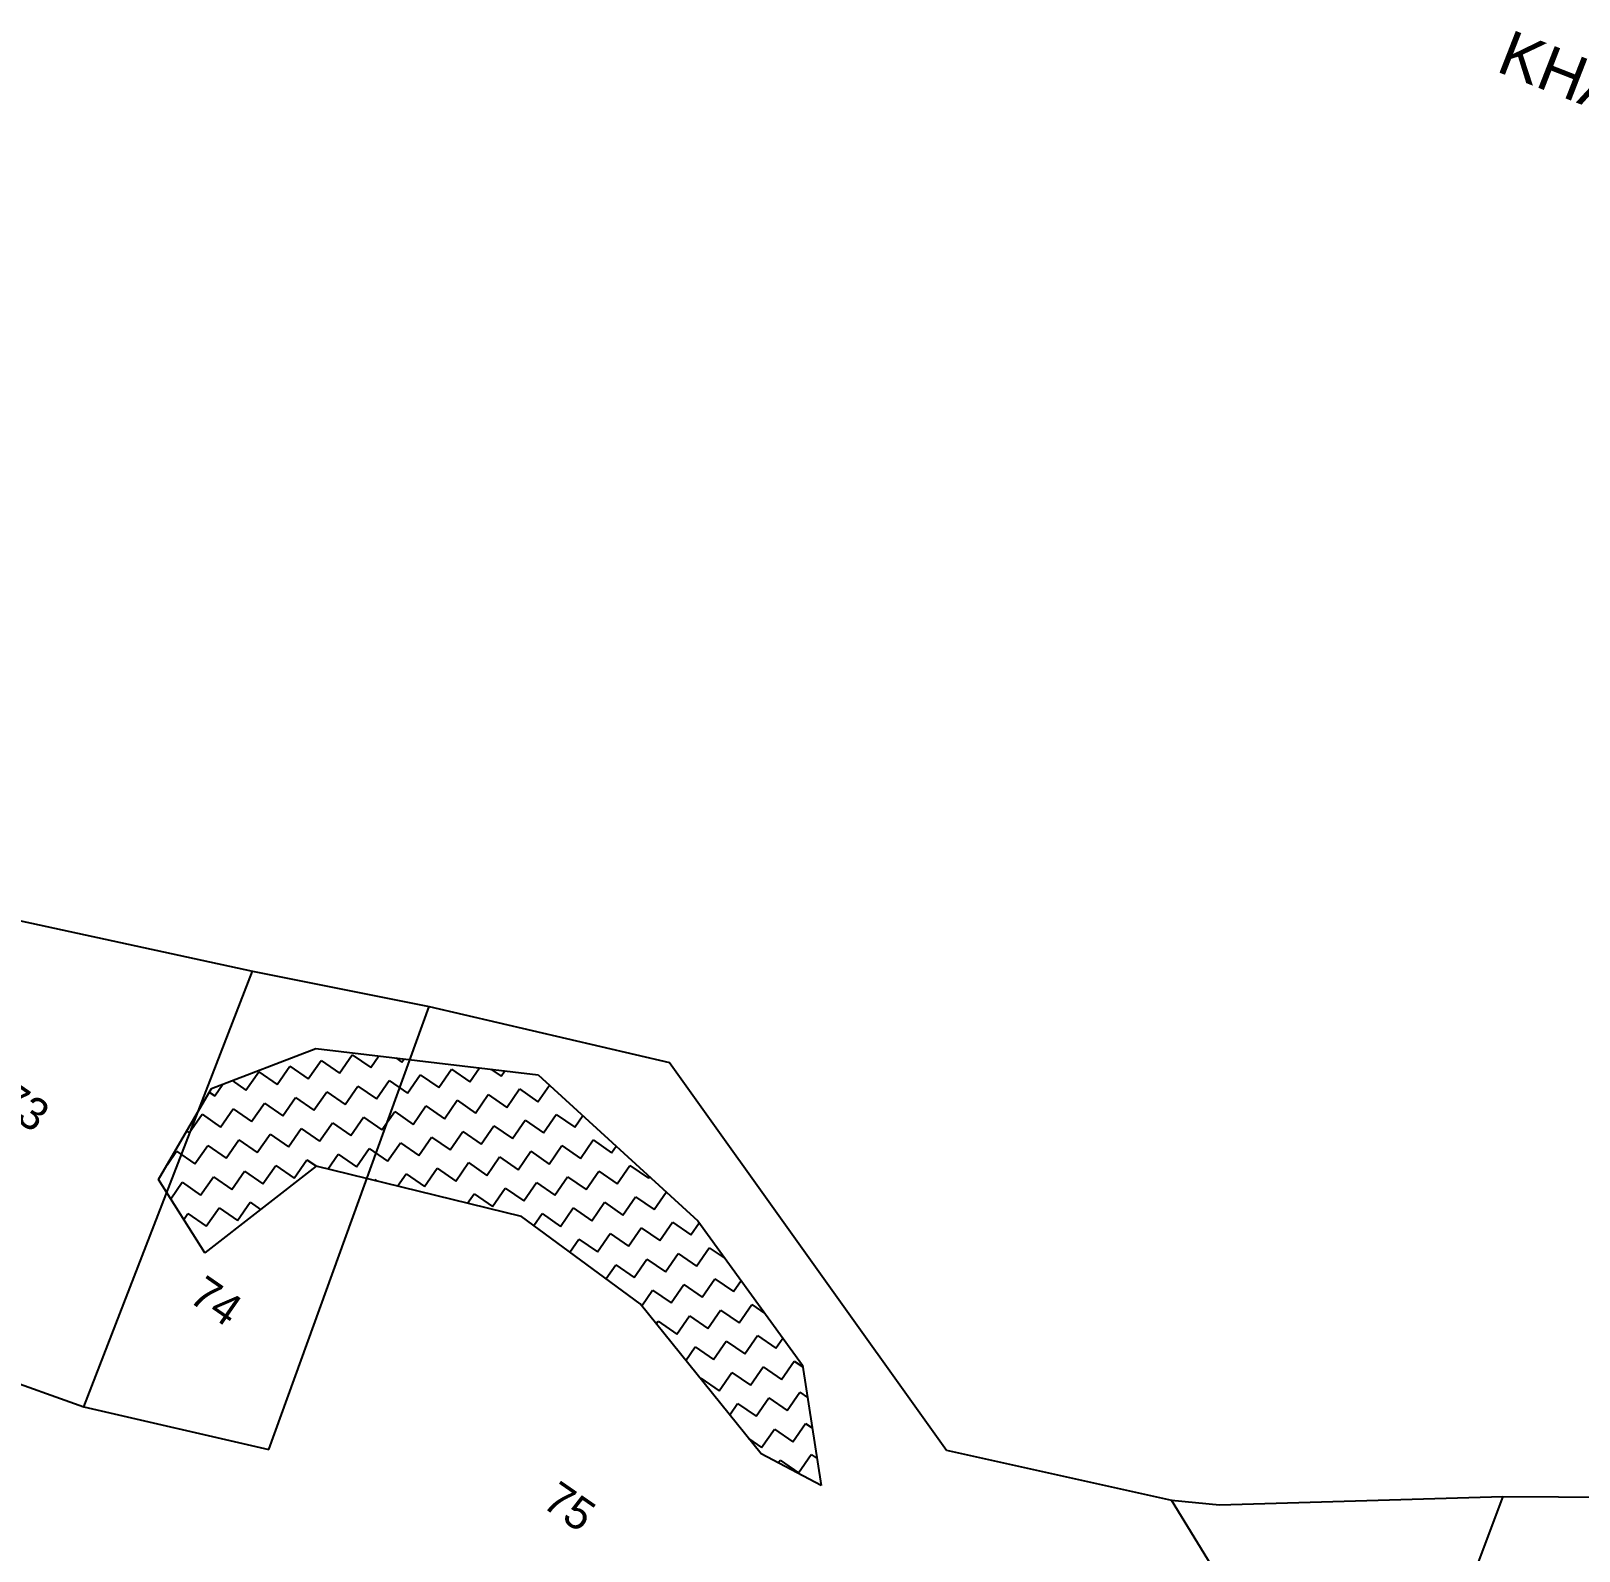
# Model space of a CAD drawing. Header units: metres. Extents: x 282167 to 284586, y 2020907 to 2023042.
# Drawn here: x 283456.2 to 283888.9, y 2022131.1 to 2022556.1 of the extents above; entities that cross this region are included whole.
import ezdxf
from ezdxf.enums import TextEntityAlignment as Align

# ---------------------------------------------------------------- set-up
doc = ezdxf.new("R2010")
doc.units = ezdxf.units.M
doc.header["$MEASUREMENT"] = 0
for name, color, linetype in [('POLY_HATCH', 12, 'Continuous'), ('POLY_PARCEL', 6, 'Continuous'), ('TEXT_MAPOUT', 7, 'Continuous'), ('TEXT_PARCEL', 7, 'Continuous'), ('V_BOUND_LINE', 7, 'Continuous')]:
    doc.layers.add(name, color=color, linetype=linetype)
doc.styles.get("Standard").update_dxf_attribs({"font": 'arial.ttf'})
doc.styles.add('TEXT_MAP', font='', dxfattribs={"height": 2.5})
doc.styles.get('TEXT_MAP').set_extended_font_data('Kruti Dev 050')

msp = doc.modelspace()

# ---------------------------------------------------------------- linework, layer by layer
at = {"layer": 'POLY_HATCH'}
for p, q in [((283506.65, 2022260.38), (283535.85, 2022271.57)), ((283535.85, 2022271.57), (283597.97, 2022264.25)), ((283597.97, 2022264.25), (283642.55, 2022223.37)), ((283491.86, 2022234.91), (283506.65, 2022260.38)), ((283535.92, 2022238.67), (283504.86, 2022214.47)), ((283593.36, 2022224.59), (283535.92, 2022238.67)), ((283504.86, 2022214.47), (283491.86, 2022234.91)), ((283626.49, 2022200.2), (283593.36, 2022224.59)), ((283642.55, 2022223.37), (283671.82, 2022183.08)), ((283660.3, 2022158.21), (283626.49, 2022200.2)), ((283671.82, 2022183.08), (283677.09, 2022149.43)), ((283677.09, 2022149.43), (283660.3, 2022158.21))]:
    msp.add_line(p, q, dxfattribs=at)
at = {"layer": 'POLY_HATCH', "linetype": 'Continuous'}
for p, q in [((283525.03, 2022261.48), (283528.6, 2022266.62)), ((283528.6, 2022266.62), (283533.74, 2022263.06)), ((283533.74, 2022263.06), (283537.31, 2022268.2)), ((283537.31, 2022268.2), (283542.46, 2022264.64)), ((283542.46, 2022264.64), (283546.02, 2022269.78)), ((283546.02, 2022269.78), (283551.17, 2022266.22)), ((283551.17, 2022266.22), (283553.44, 2022269.5)), ((283558.24, 2022268.94), (283559.88, 2022267.8)), ((283559.88, 2022267.8), (283560.49, 2022268.67)), ((283570.18, 2022260.67), (283573.74, 2022265.81)), ((283573.74, 2022265.81), (283578.89, 2022262.25)), ((283578.89, 2022262.25), (283581.62, 2022266.18)), ((283584.74, 2022265.81), (283587.6, 2022263.83)), ((283507.6, 2022258.31), (283509.89, 2022261.62)), ((283512.43, 2022262.59), (283516.32, 2022259.9)), ((283516.32, 2022259.9), (283519.88, 2022265.04)), ((283519.88, 2022265.04), (283525.03, 2022261.48)), ((283552.75, 2022257.51), (283556.32, 2022262.65)), ((283556.32, 2022262.65), (283561.46, 2022259.09)), ((283561.46, 2022259.09), (283565.03, 2022264.23)), ((283565.03, 2022264.23), (283570.18, 2022260.67)), ((283587.6, 2022263.83), (283588.66, 2022265.35)), ((283597.9, 2022256.7), (283601.13, 2022261.36)), ((283506.07, 2022259.38), (283507.6, 2022258.31)), ((283526.61, 2022252.76), (283530.18, 2022257.91)), ((283530.18, 2022257.91), (283535.32, 2022254.34)), ((283535.32, 2022254.34), (283538.89, 2022259.49)), ((283538.89, 2022259.49), (283544.04, 2022255.92)), ((283544.04, 2022255.92), (283547.6, 2022261.07)), ((283547.6, 2022261.07), (283552.75, 2022257.51)), ((283571.76, 2022251.95), (283575.32, 2022257.1)), ((283575.32, 2022257.1), (283580.47, 2022253.53)), ((283580.47, 2022253.53), (283584.04, 2022258.68)), ((283584.04, 2022258.68), (283589.18, 2022255.11)), ((283589.18, 2022255.11), (283592.75, 2022260.26)), ((283592.75, 2022260.26), (283597.9, 2022256.7)), ((283500.47, 2022248.02), (283504.04, 2022253.17)), ((283504.04, 2022253.17), (283509.18, 2022249.6)), ((283509.18, 2022249.6), (283512.75, 2022254.75)), ((283512.75, 2022254.75), (283517.9, 2022251.18)), ((283517.9, 2022251.18), (283521.46, 2022256.33)), ((283521.46, 2022256.33), (283526.61, 2022252.76)), ((283554.33, 2022248.79), (283557.9, 2022253.94)), ((283557.9, 2022253.94), (283563.04, 2022250.37)), ((283563.04, 2022250.37), (283566.61, 2022255.52)), ((283566.61, 2022255.52), (283571.76, 2022251.95)), ((283599.48, 2022247.98), (283603.04, 2022253.13)), ((283603.04, 2022253.13), (283608.19, 2022249.56)), ((283608.19, 2022249.56), (283610.44, 2022252.81)), ((283499.76, 2022248.51), (283500.47, 2022248.02)), ((283528.19, 2022244.05), (283531.76, 2022249.2)), ((283531.76, 2022249.2), (283536.9, 2022245.63)), ((283536.9, 2022245.63), (283540.47, 2022250.78)), ((283540.47, 2022250.78), (283545.62, 2022247.21)), ((283545.62, 2022247.21), (283549.18, 2022252.36)), ((283549.18, 2022252.36), (283554.33, 2022248.79)), ((283573.34, 2022243.24), (283576.9, 2022248.39)), ((283576.9, 2022248.39), (283582.05, 2022244.82)), ((283582.05, 2022244.82), (283585.62, 2022249.97)), ((283585.62, 2022249.97), (283590.77, 2022246.4)), ((283590.77, 2022246.4), (283594.33, 2022251.55)), ((283594.33, 2022251.55), (283599.48, 2022247.98)), ((283502.05, 2022239.31), (283505.62, 2022244.45)), ((283505.62, 2022244.45), (283510.76, 2022240.89)), ((283510.76, 2022240.89), (283514.33, 2022246.03)), ((283514.33, 2022246.03), (283519.48, 2022242.47)), ((283519.48, 2022242.47), (283523.04, 2022247.62)), ((283523.04, 2022247.62), (283528.19, 2022244.05)), ((283555.91, 2022240.08), (283559.48, 2022245.23)), ((283559.48, 2022245.23), (283564.63, 2022241.66)), ((283564.63, 2022241.66), (283568.19, 2022246.81)), ((283568.19, 2022246.81), (283573.34, 2022243.24)), ((283601.06, 2022239.27), (283604.63, 2022244.42)), ((283604.63, 2022244.42), (283609.77, 2022240.85)), ((283609.77, 2022240.85), (283613.34, 2022246)), ((283613.34, 2022246), (283618.49, 2022242.43)), ((283618.49, 2022242.43), (283619.76, 2022244.27)), ((283494.35, 2022239.18), (283496.9, 2022242.87)), ((283496.9, 2022242.87), (283502.05, 2022239.31)), ((283529.77, 2022235.34), (283533.34, 2022240.48)), ((283533.34, 2022240.48), (283535.98, 2022238.65)), ((283539.15, 2022237.88), (283542.05, 2022242.06)), ((283542.05, 2022242.06), (283547.2, 2022238.5)), ((283547.2, 2022238.5), (283550.76, 2022243.64)), ((283550.76, 2022243.64), (283555.91, 2022240.08)), ((283574.92, 2022234.53), (283578.49, 2022239.67)), ((283578.49, 2022239.67), (283583.63, 2022236.11)), ((283583.63, 2022236.11), (283587.2, 2022241.25)), ((283587.2, 2022241.25), (283592.35, 2022237.69)), ((283592.35, 2022237.69), (283595.91, 2022242.84)), ((283595.91, 2022242.84), (283601.06, 2022239.27)), ((283503.63, 2022230.59), (283507.2, 2022235.74)), ((283507.2, 2022235.74), (283512.34, 2022232.17)), ((283512.34, 2022232.17), (283515.91, 2022237.32)), ((283515.91, 2022237.32), (283521.06, 2022233.76)), ((283521.06, 2022233.76), (283524.62, 2022238.9)), ((283524.62, 2022238.9), (283529.77, 2022235.34)), ((283558.69, 2022233.09), (283561.06, 2022236.51)), ((283561.06, 2022236.51), (283566.21, 2022232.95)), ((283566.21, 2022232.95), (283569.77, 2022238.09)), ((283569.77, 2022238.09), (283574.92, 2022234.53)), ((283602.64, 2022230.56), (283606.21, 2022235.7)), ((283606.21, 2022235.7), (283611.35, 2022232.14)), ((283611.35, 2022232.14), (283614.92, 2022237.28)), ((283614.92, 2022237.28), (283620.07, 2022233.72)), ((283620.07, 2022233.72), (283623.63, 2022238.86)), ((283623.63, 2022238.86), (283628.78, 2022235.3)), ((283628.78, 2022235.3), (283629.07, 2022235.72)), ((283495.28, 2022229.54), (283498.48, 2022234.16)), ((283498.48, 2022234.16), (283503.63, 2022230.59)), ((283552.17, 2022234.68), (283552.35, 2022234.93)), ((283552.35, 2022234.93), (283552.99, 2022234.48)), ((283578.22, 2022228.3), (283580.07, 2022230.96)), ((283580.07, 2022230.96), (283585.21, 2022227.39)), ((283585.21, 2022227.39), (283588.78, 2022232.54)), ((283588.78, 2022232.54), (283593.93, 2022228.97)), ((283593.93, 2022228.97), (283597.49, 2022234.12)), ((283597.49, 2022234.12), (283602.64, 2022230.56)), ((283630.36, 2022226.58), (283633.73, 2022231.45)), ((283505.21, 2022221.88), (283508.78, 2022227.03)), ((283508.78, 2022227.03), (283513.93, 2022223.46)), ((283513.93, 2022223.46), (283517.49, 2022228.61)), ((283517.49, 2022228.61), (283520.41, 2022226.58)), ((283604.22, 2022221.84), (283607.79, 2022226.99)), ((283607.79, 2022226.99), (283612.93, 2022223.42)), ((283612.93, 2022223.42), (283616.5, 2022228.57)), ((283616.5, 2022228.57), (283621.65, 2022225)), ((283621.65, 2022225), (283625.21, 2022230.15)), ((283625.21, 2022230.15), (283630.36, 2022226.58)), ((283498.93, 2022223.8), (283500.07, 2022225.45)), ((283500.07, 2022225.45), (283505.21, 2022221.88)), ((283596.77, 2022222.08), (283599.07, 2022225.41)), ((283599.07, 2022225.41), (283604.22, 2022221.84)), ((283631.94, 2022217.87), (283635.51, 2022223.02)), ((283635.51, 2022223.02), (283640.66, 2022219.45)), ((283640.66, 2022219.45), (283642.97, 2022222.79)), ((283606.86, 2022214.65), (283609.37, 2022218.28)), ((283609.37, 2022218.28), (283614.51, 2022214.71)), ((283614.51, 2022214.71), (283618.08, 2022219.86)), ((283618.08, 2022219.86), (283623.23, 2022216.29)), ((283623.23, 2022216.29), (283626.79, 2022221.44)), ((283626.79, 2022221.44), (283631.94, 2022217.87)), ((283504.83, 2022214.53), (283504.89, 2022214.49)), ((283633.52, 2022209.16), (283637.09, 2022214.3)), ((283637.09, 2022214.3), (283642.24, 2022210.74)), ((283642.24, 2022210.74), (283645.8, 2022215.89)), ((283645.8, 2022215.89), (283650.19, 2022212.84)), ((283616.95, 2022207.23), (283619.66, 2022211.14)), ((283619.66, 2022211.14), (283624.81, 2022207.58)), ((283624.81, 2022207.58), (283628.38, 2022212.72)), ((283628.38, 2022212.72), (283633.52, 2022209.16)), ((283635.1, 2022200.44), (283638.67, 2022205.59)), ((283638.67, 2022205.59), (283643.82, 2022202.02)), ((283643.82, 2022202.02), (283647.38, 2022207.17)), ((283647.38, 2022207.17), (283652.53, 2022203.61)), ((283652.53, 2022203.61), (283654.67, 2022206.69)), ((283626.94, 2022199.65), (283629.96, 2022204.01)), ((283629.96, 2022204.01), (283635.1, 2022200.44)), ((283636.68, 2022191.73), (283640.25, 2022196.88)), ((283640.25, 2022196.88), (283645.4, 2022193.31)), ((283645.4, 2022193.31), (283648.96, 2022198.46)), ((283648.96, 2022198.46), (283654.11, 2022194.89)), ((283654.11, 2022194.89), (283657.68, 2022200.04)), ((283657.68, 2022200.04), (283661.34, 2022197.5)), ((283631.03, 2022194.57), (283631.54, 2022195.3)), ((283631.54, 2022195.3), (283636.68, 2022191.73)), ((283639.22, 2022184.39), (283641.83, 2022188.16)), ((283641.83, 2022188.16), (283646.98, 2022184.6)), ((283646.98, 2022184.6), (283650.54, 2022189.75)), ((283650.54, 2022189.75), (283655.69, 2022186.18)), ((283655.69, 2022186.18), (283659.26, 2022191.33)), ((283659.26, 2022191.33), (283664.4, 2022187.76)), ((283664.4, 2022187.76), (283666.36, 2022190.59)), ((283665.99, 2022179.05), (283669.55, 2022184.19)), ((283669.55, 2022184.19), (283671.9, 2022182.57)), ((283643.31, 2022179.31), (283643.41, 2022179.45)), ((283643.41, 2022179.45), (283648.56, 2022175.88)), ((283648.56, 2022175.88), (283652.13, 2022181.03)), ((283652.13, 2022181.03), (283657.27, 2022177.47)), ((283657.27, 2022177.47), (283660.84, 2022182.61)), ((283660.84, 2022182.61), (283665.99, 2022179.05)), ((283667.57, 2022170.33), (283671.13, 2022175.48)), ((283671.13, 2022175.48), (283673.23, 2022174.02)), ((283651.5, 2022169.13), (283653.71, 2022172.32)), ((283653.71, 2022172.32), (283658.85, 2022168.75)), ((283658.85, 2022168.75), (283662.42, 2022173.9)), ((283662.42, 2022173.9), (283667.57, 2022170.33)), ((283669.15, 2022161.62), (283672.71, 2022166.77)), ((283672.71, 2022166.77), (283674.57, 2022165.48)), ((283656.79, 2022162.57), (283660.43, 2022160.04)), ((283660.43, 2022160.04), (283664, 2022165.19)), ((283664, 2022165.19), (283669.15, 2022161.62)), ((283670.73, 2022152.91), (283674.29, 2022158.05)), ((283674.29, 2022158.05), (283675.91, 2022156.93)), ((283665.06, 2022155.72), (283665.58, 2022156.47)), ((283665.58, 2022156.47), (283670.73, 2022152.91))]:
    msp.add_line(p, q, dxfattribs=at)
at = {"layer": 'POLY_PARCEL'}
for p, q in [((283470.97, 2022171.37), (283518.13, 2022293.2)), ((283522.73, 2022159.49), (283567.5, 2022283.3)), ((283438.44, 2022183.08), (283470.97, 2022171.37)), ((283470.97, 2022171.37), (283522.73, 2022159.49)), ((283832.21, 2022051.91), (283775, 2022145.28)), ((283867.52, 2022146.34), (283832.21, 2022051.91))]:
    msp.add_line(p, q, dxfattribs=at)
at = {"layer": 'V_BOUND_LINE'}
for p, q in [((283430.69, 2022312.2), (283518.13, 2022293.2)), ((283518.13, 2022293.2), (283567.5, 2022283.3)), ((283567.5, 2022283.3), (283634.67, 2022267.64)), ((283634.67, 2022267.64), (283712.11, 2022159.31)), ((283712.11, 2022159.31), (283775, 2022145.28)), ((283775, 2022145.28), (283788.37, 2022143.97)), ((283788.37, 2022143.97), (283867.52, 2022146.34)), ((283867.52, 2022146.34), (283913.34, 2022146.09))]:
    msp.add_line(p, q, dxfattribs=at)

# ---------------------------------------------------------------- texts
at = {"layer": 'TEXT_MAPOUT'}
msp.add_text('KHADI', height=12.524, rotation=338.6676, dxfattribs=at).set_placement((283865.29, 2022544.91))
at = {"layer": 'TEXT_PARCEL', "style": 'TEXT_MAP'}
for s, p in [('73', (283454.2, 2022255.35)), ('74', (283507.99, 2022201.02)), ('75', (283606.74, 2022143.5))]:
    msp.add_text(s, height=9.017, rotation=325.2826, dxfattribs=at).set_placement(p, align=Align.MIDDLE)

doc.saveas('drawing.dxf')
